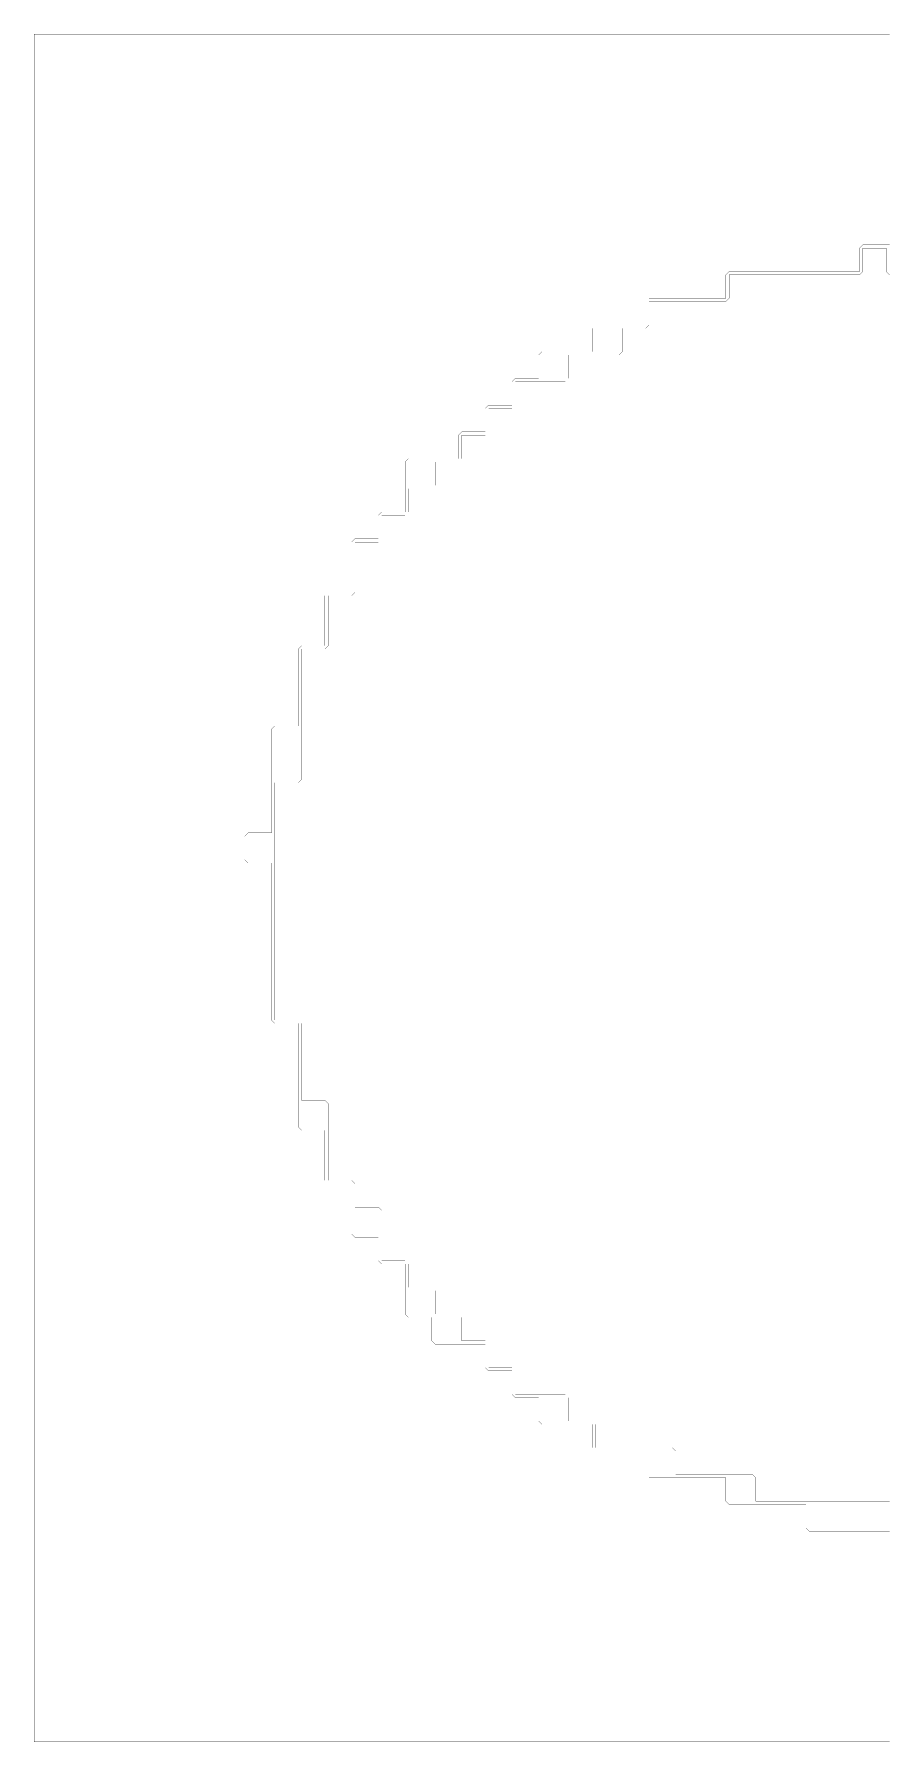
# Model space of a CAD drawing. Header units: metres. Extents: x 0 to 4990, y -4990 to 0.
# Drawn here: x 0 to 2495, y -4990 to 0 of the extents above; entities that cross this region are included whole.
import ezdxf

# ---------------------------------------------------------------- set-up
doc = ezdxf.new("R2010")
doc.units = ezdxf.units.M
doc.layers.add('conductor', color=1, linetype='Continuous')
doc.layers.add('substrate', color=5, linetype='Continuous')

msp = doc.modelspace()

# ---------------------------------------------------------------- linework, layer by layer
at = {"layer": 'conductor', "const_width": 0.5}
msp.add_lwpolyline([(2500, -703.125), (2490.234375, -693.359375), (2490.234375, -683.59375), (2490.234375, -673.828125), (2490.234375, -664.0625), (2490.234375, -654.296875), (2490.234375, -644.53125), (2490.234375, -634.765625), (2490.234375, -625), (2480.46875, -625), (2470.703125, -625), (2460.9375, -625), (2451.171875, -625), (2441.40625, -625), (2431.640625, -625), (2421.875, -625), (2421.875, -634.765625), (2421.875, -644.53125), (2421.875, -654.296875), (2421.875, -664.0625), (2421.875, -673.828125), (2421.875, -683.59375), (2421.875, -693.359375), (2412.109375, -703.125), (2402.34375, -703.125), (2392.578125, -703.125), (2382.8125, -703.125), (2373.046875, -703.125), (2363.28125, -703.125), (2353.515625, -703.125), (2343.75, -703.125), (2333.984375, -703.125), (2324.21875, -703.125), (2314.453125, -703.125), (2304.6875, -703.125), (2294.921875, -703.125), (2285.15625, -703.125), (2275.390625, -703.125), (2265.625, -703.125), (2255.859375, -703.125), (2246.09375, -703.125), (2236.328125, -703.125), (2226.5625, -703.125), (2216.796875, -703.125), (2207.03125, -703.125), (2197.265625, -703.125), (2187.5, -703.125), (2177.734375, -703.125), (2167.96875, -703.125), (2158.203125, -703.125), (2148.4375, -703.125), (2138.671875, -703.125), (2128.90625, -703.125), (2119.140625, -703.125), (2109.375, -703.125), (2099.609375, -703.125), (2089.84375, -703.125), (2080.078125, -703.125), (2070.3125, -703.125), (2060.546875, -703.125), (2050.78125, -703.125), (2041.015625, -703.125), (2031.25, -703.125), (2031.25, -712.890625), (2031.25, -722.65625), (2031.25, -732.421875), (2031.25, -742.1875), (2031.25, -751.953125), (2031.25, -761.71875), (2031.25, -771.484375), (2021.484375, -781.25), (2011.71875, -781.25), (2001.953125, -781.25), (1992.1875, -781.25), (1982.421875, -781.25), (1972.65625, -781.25), (1962.890625, -781.25), (1953.125, -781.25), (1943.359375, -781.25), (1933.59375, -781.25), (1923.828125, -781.25), (1914.0625, -781.25), (1904.296875, -781.25), (1894.53125, -781.25), (1884.765625, -781.25), (1875, -781.25), (1865.234375, -781.25), (1855.46875, -781.25), (1845.703125, -781.25), (1835.9375, -781.25), (1826.171875, -781.25), (1816.40625, -781.25), (1806.640625, -781.25), (1796.875, -781.25), (1796.875, -791.015625), (1796.875, -800.78125), (1796.875, -810.546875), (1796.875, -820.3125), (1796.875, -830.078125), (1796.875, -839.84375), (1796.875, -849.609375), (1787.109375, -859.375), (1777.34375, -859.375), (1767.578125, -859.375), (1757.8125, -859.375), (1748.046875, -859.375), (1738.28125, -859.375), (1728.515625, -859.375), (1718.75, -859.375), (1718.75, -869.140625), (1718.75, -878.90625), (1718.75, -888.671875), (1718.75, -898.4375), (1718.75, -908.203125), (1718.75, -917.96875), (1718.75, -927.734375), (1708.984375, -937.5), (1699.21875, -937.5), (1689.453125, -937.5), (1679.6875, -937.5), (1669.921875, -937.5), (1660.15625, -937.5), (1650.390625, -937.5), (1640.625, -937.5), (1630.859375, -937.5), (1621.09375, -937.5), (1611.328125, -937.5), (1601.5625, -937.5), (1591.796875, -937.5), (1582.03125, -937.5), (1572.265625, -937.5), (1562.5, -937.5), (1562.5, -947.265625), (1562.5, -957.03125), (1562.5, -966.796875), (1562.5, -976.5625), (1562.5, -986.328125), (1562.5, -996.09375), (1562.5, -1005.859375), (1552.734375, -1015.625), (1542.96875, -1015.625), (1533.203125, -1015.625), (1523.4375, -1015.625), (1513.671875, -1015.625), (1503.90625, -1015.625), (1494.140625, -1015.625), (1484.375, -1015.625), (1474.609375, -1015.625), (1464.84375, -1015.625), (1455.078125, -1015.625), (1445.3125, -1015.625), (1435.546875, -1015.625), (1425.78125, -1015.625), (1416.015625, -1015.625), (1406.25, -1015.625), (1406.25, -1025.390625), (1406.25, -1035.15625), (1406.25, -1044.921875), (1406.25, -1054.6875), (1406.25, -1064.453125), (1406.25, -1074.21875), (1406.25, -1083.984375), (1396.484375, -1093.75), (1386.71875, -1093.75), (1376.953125, -1093.75), (1367.1875, -1093.75), (1357.421875, -1093.75), (1347.65625, -1093.75), (1337.890625, -1093.75), (1328.125, -1093.75), (1328.125, -1103.515625), (1328.125, -1113.28125), (1328.125, -1123.046875), (1328.125, -1132.8125), (1328.125, -1142.578125), (1328.125, -1152.34375), (1328.125, -1162.109375), (1318.359375, -1171.875), (1308.59375, -1171.875), (1298.828125, -1171.875), (1289.0625, -1171.875), (1279.296875, -1171.875), (1269.53125, -1171.875), (1259.765625, -1171.875), (1250, -1171.875), (1250, -1181.640625), (1250, -1191.40625), (1250, -1201.171875), (1250, -1210.9375), (1250, -1220.703125), (1250, -1230.46875), (1250, -1240.234375), (1240.234375, -1250), (1230.46875, -1250), (1220.703125, -1250), (1210.9375, -1250), (1201.171875, -1250), (1191.40625, -1250), (1181.640625, -1250), (1171.875, -1250), (1171.875, -1259.765625), (1171.875, -1269.53125), (1171.875, -1279.296875), (1171.875, -1289.0625), (1171.875, -1298.828125), (1171.875, -1308.59375), (1171.875, -1318.359375), (1162.109375, -1328.125), (1152.34375, -1328.125), (1142.578125, -1328.125), (1132.8125, -1328.125), (1123.046875, -1328.125), (1113.28125, -1328.125), (1103.515625, -1328.125), (1093.75, -1328.125), (1093.75, -1337.890625), (1093.75, -1347.65625), (1093.75, -1357.421875), (1093.75, -1367.1875), (1093.75, -1376.953125), (1093.75, -1386.71875), (1093.75, -1396.484375), (1083.984375, -1406.25), (1074.21875, -1406.25), (1064.453125, -1406.25), (1054.6875, -1406.25), (1044.921875, -1406.25), (1035.15625, -1406.25), (1025.390625, -1406.25), (1015.625, -1406.25), (1015.625, -1416.015625), (1015.625, -1425.78125), (1015.625, -1435.546875), (1015.625, -1445.3125), (1015.625, -1455.078125), (1015.625, -1464.84375), (1015.625, -1474.609375), (1005.859375, -1484.375), (996.09375, -1484.375), (986.328125, -1484.375), (976.5625, -1484.375), (966.796875, -1484.375), (957.03125, -1484.375), (947.265625, -1484.375), (937.5, -1484.375), (937.5, -1494.140625), (937.5, -1503.90625), (937.5, -1513.671875), (937.5, -1523.4375), (937.5, -1533.203125), (937.5, -1542.96875), (937.5, -1552.734375), (937.5, -1562.5), (937.5, -1572.265625), (937.5, -1582.03125), (937.5, -1591.796875), (937.5, -1601.5625), (937.5, -1611.328125), (937.5, -1621.09375), (937.5, -1630.859375), (927.734375, -1640.625), (917.96875, -1640.625), (908.203125, -1640.625), (898.4375, -1640.625), (888.671875, -1640.625), (878.90625, -1640.625), (869.140625, -1640.625), (859.375, -1640.625), (859.375, -1650.390625), (859.375, -1660.15625), (859.375, -1669.921875), (859.375, -1679.6875), (859.375, -1689.453125), (859.375, -1699.21875), (859.375, -1708.984375), (859.375, -1718.75), (859.375, -1728.515625), (859.375, -1738.28125), (859.375, -1748.046875), (859.375, -1757.8125), (859.375, -1767.578125), (859.375, -1777.34375), (859.375, -1787.109375), (849.609375, -1796.875), (839.84375, -1796.875), (830.078125, -1796.875), (820.3125, -1796.875), (810.546875, -1796.875), (800.78125, -1796.875), (791.015625, -1796.875), (781.25, -1796.875), (781.25, -1806.640625), (781.25, -1816.40625), (781.25, -1826.171875), (781.25, -1835.9375), (781.25, -1845.703125), (781.25, -1855.46875), (781.25, -1865.234375), (781.25, -1875), (781.25, -1884.765625), (781.25, -1894.53125), (781.25, -1904.296875), (781.25, -1914.0625), (781.25, -1923.828125), (781.25, -1933.59375), (781.25, -1943.359375), (781.25, -1953.125), (781.25, -1962.890625), (781.25, -1972.65625), (781.25, -1982.421875), (781.25, -1992.1875), (781.25, -2001.953125), (781.25, -2011.71875), (781.25, -2021.484375), (781.25, -2031.25), (781.25, -2041.015625), (781.25, -2050.78125), (781.25, -2060.546875), (781.25, -2070.3125), (781.25, -2080.078125), (781.25, -2089.84375), (781.25, -2099.609375), (781.25, -2109.375), (781.25, -2119.140625), (781.25, -2128.90625), (781.25, -2138.671875), (781.25, -2148.4375), (781.25, -2158.203125), (781.25, -2167.96875), (781.25, -2177.734375), (771.484375, -2187.5), (761.71875, -2187.5), (751.953125, -2187.5), (742.1875, -2187.5), (732.421875, -2187.5), (722.65625, -2187.5), (712.890625, -2187.5), (703.125, -2187.5), (703.125, -2197.265625), (703.125, -2207.03125), (703.125, -2216.796875), (703.125, -2226.5625), (703.125, -2236.328125), (703.125, -2246.09375), (703.125, -2255.859375), (703.125, -2265.625), (703.125, -2275.390625), (703.125, -2285.15625), (703.125, -2294.921875), (703.125, -2304.6875), (703.125, -2314.453125), (703.125, -2324.21875), (703.125, -2333.984375), (703.125, -2343.75), (703.125, -2353.515625), (703.125, -2363.28125), (703.125, -2373.046875), (703.125, -2382.8125), (703.125, -2392.578125), (703.125, -2402.34375), (703.125, -2412.109375), (703.125, -2421.875), (703.125, -2431.640625), (703.125, -2441.40625), (703.125, -2451.171875), (703.125, -2460.9375), (703.125, -2470.703125), (703.125, -2480.46875), (703.125, -2490.234375), (703.125, -2500), (703.125, -2509.765625), (703.125, -2519.53125), (703.125, -2529.296875), (703.125, -2539.0625), (703.125, -2548.828125), (703.125, -2558.59375), (703.125, -2568.359375), (703.125, -2578.125), (703.125, -2587.890625), (703.125, -2597.65625), (703.125, -2607.421875), (703.125, -2617.1875), (703.125, -2626.953125), (703.125, -2636.71875), (703.125, -2646.484375), (703.125, -2656.25), (703.125, -2666.015625), (703.125, -2675.78125), (703.125, -2685.546875), (703.125, -2695.3125), (703.125, -2705.078125), (703.125, -2714.84375), (703.125, -2724.609375), (703.125, -2734.375), (703.125, -2744.140625), (703.125, -2753.90625), (703.125, -2763.671875), (703.125, -2773.4375), (703.125, -2783.203125), (703.125, -2792.96875), (703.125, -2802.734375), (703.125, -2812.5), (703.125, -2822.265625), (703.125, -2832.03125), (703.125, -2841.796875), (703.125, -2851.5625), (703.125, -2861.328125), (703.125, -2871.09375), (703.125, -2880.859375), (712.890625, -2880.859375), (722.65625, -2880.859375), (732.421875, -2880.859375), (742.1875, -2880.859375), (751.953125, -2880.859375), (761.71875, -2880.859375), (771.484375, -2880.859375), (781.25, -2890.625), (781.25, -2900.390625), (781.25, -2910.15625), (781.25, -2919.921875), (781.25, -2929.6875), (781.25, -2939.453125), (781.25, -2949.21875), (781.25, -2958.984375), (781.25, -2968.75), (781.25, -2978.515625), (781.25, -2988.28125), (781.25, -2998.046875), (781.25, -3007.8125), (781.25, -3017.578125), (781.25, -3027.34375), (781.25, -3037.109375), (781.25, -3046.875), (781.25, -3056.640625), (781.25, -3066.40625), (781.25, -3076.171875), (781.25, -3085.9375), (781.25, -3095.703125), (781.25, -3105.46875), (781.25, -3115.234375), (791.015625, -3115.234375), (800.78125, -3115.234375), (810.546875, -3115.234375), (820.3125, -3115.234375), (830.078125, -3115.234375), (839.84375, -3115.234375), (849.609375, -3115.234375), (859.375, -3125), (859.375, -3134.765625), (859.375, -3144.53125), (859.375, -3154.296875), (859.375, -3164.0625), (859.375, -3173.828125), (859.375, -3183.59375), (859.375, -3193.359375), (859.375, -3203.125), (859.375, -3212.890625), (859.375, -3222.65625), (859.375, -3232.421875), (859.375, -3242.1875), (859.375, -3251.953125), (859.375, -3261.71875), (859.375, -3271.484375), (859.375, -3281.25), (859.375, -3291.015625), (859.375, -3300.78125), (859.375, -3310.546875), (859.375, -3320.3125), (859.375, -3330.078125), (859.375, -3339.84375), (859.375, -3349.609375), (869.140625, -3349.609375), (878.90625, -3349.609375), (888.671875, -3349.609375), (898.4375, -3349.609375), (908.203125, -3349.609375), (917.96875, -3349.609375), (927.734375, -3349.609375), (937.5, -3359.375), (937.5, -3369.140625), (937.5, -3378.90625), (937.5, -3388.671875), (937.5, -3398.4375), (937.5, -3408.203125), (937.5, -3417.96875), (937.5, -3427.734375), (947.265625, -3427.734375), (957.03125, -3427.734375), (966.796875, -3427.734375), (976.5625, -3427.734375), (986.328125, -3427.734375), (996.09375, -3427.734375), (1005.859375, -3427.734375), (1015.625, -3437.5), (1015.625, -3447.265625), (1015.625, -3457.03125), (1015.625, -3466.796875), (1015.625, -3476.5625), (1015.625, -3486.328125), (1015.625, -3496.09375), (1015.625, -3505.859375), (1015.625, -3515.625), (1015.625, -3525.390625), (1015.625, -3535.15625), (1015.625, -3544.921875), (1015.625, -3554.6875), (1015.625, -3564.453125), (1015.625, -3574.21875), (1015.625, -3583.984375), (1025.390625, -3583.984375), (1035.15625, -3583.984375), (1044.921875, -3583.984375), (1054.6875, -3583.984375), (1064.453125, -3583.984375), (1074.21875, -3583.984375), (1083.984375, -3583.984375), (1093.75, -3593.75), (1093.75, -3603.515625), (1093.75, -3613.28125), (1093.75, -3623.046875), (1093.75, -3632.8125), (1093.75, -3642.578125), (1093.75, -3652.34375), (1093.75, -3662.109375), (1103.515625, -3662.109375), (1113.28125, -3662.109375), (1123.046875, -3662.109375), (1132.8125, -3662.109375), (1142.578125, -3662.109375), (1152.34375, -3662.109375), (1162.109375, -3662.109375), (1171.875, -3671.875), (1171.875, -3681.640625), (1171.875, -3691.40625), (1171.875, -3701.171875), (1171.875, -3710.9375), (1171.875, -3720.703125), (1171.875, -3730.46875), (1171.875, -3740.234375), (1181.640625, -3740.234375), (1191.40625, -3740.234375), (1201.171875, -3740.234375), (1210.9375, -3740.234375), (1220.703125, -3740.234375), (1230.46875, -3740.234375), (1240.234375, -3740.234375), (1250, -3750), (1250, -3759.765625), (1250, -3769.53125), (1250, -3779.296875), (1250, -3789.0625), (1250, -3798.828125), (1250, -3808.59375), (1250, -3818.359375), (1259.765625, -3818.359375), (1269.53125, -3818.359375), (1279.296875, -3818.359375), (1289.0625, -3818.359375), (1298.828125, -3818.359375), (1308.59375, -3818.359375), (1318.359375, -3818.359375), (1328.125, -3828.125), (1328.125, -3837.890625), (1328.125, -3847.65625), (1328.125, -3857.421875), (1328.125, -3867.1875), (1328.125, -3876.953125), (1328.125, -3886.71875), (1328.125, -3896.484375), (1337.890625, -3896.484375), (1347.65625, -3896.484375), (1357.421875, -3896.484375), (1367.1875, -3896.484375), (1376.953125, -3896.484375), (1386.71875, -3896.484375), (1396.484375, -3896.484375), (1406.25, -3906.25), (1406.25, -3916.015625), (1406.25, -3925.78125), (1406.25, -3935.546875), (1406.25, -3945.3125), (1406.25, -3955.078125), (1406.25, -3964.84375), (1406.25, -3974.609375), (1416.015625, -3974.609375), (1425.78125, -3974.609375), (1435.546875, -3974.609375), (1445.3125, -3974.609375), (1455.078125, -3974.609375), (1464.84375, -3974.609375), (1474.609375, -3974.609375), (1484.375, -3974.609375), (1494.140625, -3974.609375), (1503.90625, -3974.609375), (1513.671875, -3974.609375), (1523.4375, -3974.609375), (1533.203125, -3974.609375), (1542.96875, -3974.609375), (1552.734375, -3974.609375), (1562.5, -3984.375), (1562.5, -3994.140625), (1562.5, -4003.90625), (1562.5, -4013.671875), (1562.5, -4023.4375), (1562.5, -4033.203125), (1562.5, -4042.96875), (1562.5, -4052.734375), (1572.265625, -4052.734375), (1582.03125, -4052.734375), (1591.796875, -4052.734375), (1601.5625, -4052.734375), (1611.328125, -4052.734375), (1621.09375, -4052.734375), (1630.859375, -4052.734375), (1640.625, -4062.5), (1640.625, -4072.265625), (1640.625, -4082.03125), (1640.625, -4091.796875), (1640.625, -4101.5625), (1640.625, -4111.328125), (1640.625, -4121.09375), (1640.625, -4130.859375), (1650.390625, -4130.859375), (1660.15625, -4130.859375), (1669.921875, -4130.859375), (1679.6875, -4130.859375), (1689.453125, -4130.859375), (1699.21875, -4130.859375), (1708.984375, -4130.859375), (1718.75, -4130.859375), (1728.515625, -4130.859375), (1738.28125, -4130.859375), (1748.046875, -4130.859375), (1757.8125, -4130.859375), (1767.578125, -4130.859375), (1777.34375, -4130.859375), (1787.109375, -4130.859375), (1796.875, -4130.859375), (1806.640625, -4130.859375), (1816.40625, -4130.859375), (1826.171875, -4130.859375), (1835.9375, -4130.859375), (1845.703125, -4130.859375), (1855.46875, -4130.859375), (1865.234375, -4130.859375), (1875, -4140.625), (1875, -4150.390625), (1875, -4160.15625), (1875, -4169.921875), (1875, -4179.6875), (1875, -4189.453125), (1875, -4199.21875), (1875, -4208.984375), (1884.765625, -4208.984375), (1894.53125, -4208.984375), (1904.296875, -4208.984375), (1914.0625, -4208.984375), (1923.828125, -4208.984375), (1933.59375, -4208.984375), (1943.359375, -4208.984375), (1953.125, -4208.984375), (1962.890625, -4208.984375), (1972.65625, -4208.984375), (1982.421875, -4208.984375), (1992.1875, -4208.984375), (2001.953125, -4208.984375), (2011.71875, -4208.984375), (2021.484375, -4208.984375), (2031.25, -4208.984375), (2041.015625, -4208.984375), (2050.78125, -4208.984375), (2060.546875, -4208.984375), (2070.3125, -4208.984375), (2080.078125, -4208.984375), (2089.84375, -4208.984375), (2099.609375, -4208.984375), (2109.375, -4218.75), (2109.375, -4228.515625), (2109.375, -4238.28125), (2109.375, -4248.046875), (2109.375, -4257.8125), (2109.375, -4267.578125), (2109.375, -4277.34375), (2109.375, -4287.109375), (2119.140625, -4287.109375), (2128.90625, -4287.109375), (2138.671875, -4287.109375), (2148.4375, -4287.109375), (2158.203125, -4287.109375), (2167.96875, -4287.109375), (2177.734375, -4287.109375), (2187.5, -4287.109375), (2197.265625, -4287.109375), (2207.03125, -4287.109375), (2216.796875, -4287.109375), (2226.5625, -4287.109375), (2236.328125, -4287.109375), (2246.09375, -4287.109375), (2255.859375, -4287.109375), (2265.625, -4287.109375), (2275.390625, -4287.109375), (2285.15625, -4287.109375), (2294.921875, -4287.109375), (2304.6875, -4287.109375), (2314.453125, -4287.109375), (2324.21875, -4287.109375), (2333.984375, -4287.109375), (2343.75, -4287.109375), (2353.515625, -4287.109375), (2363.28125, -4287.109375), (2373.046875, -4287.109375), (2382.8125, -4287.109375), (2392.578125, -4287.109375), (2402.34375, -4287.109375), (2412.109375, -4287.109375), (2421.875, -4287.109375), (2431.640625, -4287.109375), (2441.40625, -4287.109375), (2451.171875, -4287.109375), (2460.9375, -4287.109375), (2470.703125, -4287.109375), (2480.46875, -4287.109375), (2490.234375, -4287.109375), (2500, -4287.109375)], dxfattribs=at)
at = {"layer": 'substrate', "const_width": 0.5}
for points in [[(2500, 0), (2490.234375, 0), (2480.46875, 0), (2470.703125, 0), (2460.9375, 0), (2451.171875, 0), (2441.40625, 0), (2431.640625, 0), (2421.875, 0), (2412.109375, 0), (2402.34375, 0), (2392.578125, 0), (2382.8125, 0), (2373.046875, 0), (2363.28125, 0), (2353.515625, 0), (2343.75, 0), (2333.984375, 0), (2324.21875, 0), (2314.453125, 0), (2304.6875, 0), (2294.921875, 0), (2285.15625, 0), (2275.390625, 0), (2265.625, 0), (2255.859375, 0), (2246.09375, 0), (2236.328125, 0), (2226.5625, 0), (2216.796875, 0), (2207.03125, 0), (2197.265625, 0), (2187.5, 0), (2177.734375, 0), (2167.96875, 0), (2158.203125, 0), (2148.4375, 0), (2138.671875, 0), (2128.90625, 0), (2119.140625, 0), (2109.375, 0), (2099.609375, 0), (2089.84375, 0), (2080.078125, 0), (2070.3125, 0), (2060.546875, 0), (2050.78125, 0), (2041.015625, 0), (2031.25, 0), (2021.484375, 0), (2011.71875, 0), (2001.953125, 0), (1992.1875, 0), (1982.421875, 0), (1972.65625, 0), (1962.890625, 0), (1953.125, 0), (1943.359375, 0), (1933.59375, 0), (1923.828125, 0), (1914.0625, 0), (1904.296875, 0), (1894.53125, 0), (1884.765625, 0), (1875, 0), (1865.234375, 0), (1855.46875, 0), (1845.703125, 0), (1835.9375, 0), (1826.171875, 0), (1816.40625, 0), (1806.640625, 0), (1796.875, 0), (1787.109375, 0), (1777.34375, 0), (1767.578125, 0), (1757.8125, 0), (1748.046875, 0), (1738.28125, 0), (1728.515625, 0), (1718.75, 0), (1708.984375, 0), (1699.21875, 0), (1689.453125, 0), (1679.6875, 0), (1669.921875, 0), (1660.15625, 0), (1650.390625, 0), (1640.625, 0), (1630.859375, 0), (1621.09375, 0), (1611.328125, 0), (1601.5625, 0), (1591.796875, 0), (1582.03125, 0), (1572.265625, 0), (1562.5, 0), (1552.734375, 0), (1542.96875, 0), (1533.203125, 0), (1523.4375, 0), (1513.671875, 0), (1503.90625, 0), (1494.140625, 0), (1484.375, 0), (1474.609375, 0), (1464.84375, 0), (1455.078125, 0), (1445.3125, 0), (1435.546875, 0), (1425.78125, 0), (1416.015625, 0), (1406.25, 0), (1396.484375, 0), (1386.71875, 0), (1376.953125, 0), (1367.1875, 0), (1357.421875, 0), (1347.65625, 0), (1337.890625, 0), (1328.125, 0), (1318.359375, 0), (1308.59375, 0), (1298.828125, 0), (1289.0625, 0), (1279.296875, 0), (1269.53125, 0), (1259.765625, 0), (1250, 0), (1240.234375, 0), (1230.46875, 0), (1220.703125, 0), (1210.9375, 0), (1201.171875, 0), (1191.40625, 0), (1181.640625, 0), (1171.875, 0), (1162.109375, 0), (1152.34375, 0), (1142.578125, 0), (1132.8125, 0), (1123.046875, 0), (1113.28125, 0), (1103.515625, 0), (1093.75, 0), (1083.984375, 0), (1074.21875, 0), (1064.453125, 0), (1054.6875, 0), (1044.921875, 0), (1035.15625, 0), (1025.390625, 0), (1015.625, 0), (1005.859375, 0), (996.09375, 0), (986.328125, 0), (976.5625, 0), (966.796875, 0), (957.03125, 0), (947.265625, 0), (937.5, 0), (927.734375, 0), (917.96875, 0), (908.203125, 0), (898.4375, 0), (888.671875, 0), (878.90625, 0), (869.140625, 0), (859.375, 0), (849.609375, 0), (839.84375, 0), (830.078125, 0), (820.3125, 0), (810.546875, 0), (800.78125, 0), (791.015625, 0), (781.25, 0), (771.484375, 0), (761.71875, 0), (751.953125, 0), (742.1875, 0), (732.421875, 0), (722.65625, 0), (712.890625, 0), (703.125, 0), (693.359375, 0), (683.59375, 0), (673.828125, 0), (664.0625, 0), (654.296875, 0), (644.53125, 0), (634.765625, 0), (625, 0), (615.234375, 0), (605.46875, 0), (595.703125, 0), (585.9375, 0), (576.171875, 0), (566.40625, 0), (556.640625, 0), (546.875, 0), (537.109375, 0), (527.34375, 0), (517.578125, 0), (507.8125, 0), (498.046875, 0), (488.28125, 0), (478.515625, 0), (468.75, 0), (458.984375, 0), (449.21875, 0), (439.453125, 0), (429.6875, 0), (419.921875, 0), (410.15625, 0), (400.390625, 0), (390.625, 0), (380.859375, 0), (371.09375, 0), (361.328125, 0), (351.5625, 0), (341.796875, 0), (332.03125, 0), (322.265625, 0), (312.5, 0), (302.734375, 0), (292.96875, 0), (283.203125, 0), (273.4375, 0), (263.671875, 0), (253.90625, 0), (244.140625, 0), (234.375, 0), (224.609375, 0), (214.84375, 0), (205.078125, 0), (195.3125, 0), (185.546875, 0), (175.78125, 0), (166.015625, 0), (156.25, 0), (146.484375, 0), (136.71875, 0), (126.953125, 0), (117.1875, 0), (107.421875, 0), (97.65625, 0), (87.890625, 0), (78.125, 0), (68.359375, 0), (58.59375, 0), (48.828125, 0), (39.0625, 0), (29.296875, 0), (19.53125, 0), (9.765625, 0), (0, 0), (0, -9.765625), (0, -19.53125), (0, -29.296875), (0, -39.0625), (0, -48.828125), (0, -58.59375), (0, -68.359375), (0, -78.125), (0, -87.890625), (0, -97.65625), (0, -107.421875), (0, -117.1875), (0, -126.953125), (0, -136.71875), (0, -146.484375), (0, -156.25), (0, -166.015625), (0, -175.78125), (0, -185.546875), (0, -195.3125), (0, -205.078125), (0, -214.84375), (0, -224.609375), (0, -234.375), (0, -244.140625), (0, -253.90625), (0, -263.671875), (0, -273.4375), (0, -283.203125), (0, -292.96875), (0, -302.734375), (0, -312.5), (0, -322.265625), (0, -332.03125), (0, -341.796875), (0, -351.5625), (0, -361.328125), (0, -371.09375), (0, -380.859375), (0, -390.625), (0, -400.390625), (0, -410.15625), (0, -419.921875), (0, -429.6875), (0, -439.453125), (0, -449.21875), (0, -458.984375), (0, -468.75), (0, -478.515625), (0, -488.28125), (0, -498.046875), (0, -507.8125), (0, -517.578125), (0, -527.34375), (0, -537.109375), (0, -546.875), (0, -556.640625), (0, -566.40625), (0, -576.171875), (0, -585.9375), (0, -595.703125), (0, -605.46875), (0, -615.234375), (0, -625), (0, -634.765625), (0, -644.53125), (0, -654.296875), (0, -664.0625), (0, -673.828125), (0, -683.59375), (0, -693.359375), (0, -703.125), (0, -712.890625), (0, -722.65625), (0, -732.421875), (0, -742.1875), (0, -751.953125), (0, -761.71875), (0, -771.484375), (0, -781.25), (0, -791.015625), (0, -800.78125), (0, -810.546875), (0, -820.3125), (0, -830.078125), (0, -839.84375), (0, -849.609375), (0, -859.375), (0, -869.140625), (0, -878.90625), (0, -888.671875), (0, -898.4375), (0, -908.203125), (0, -917.96875), (0, -927.734375), (0, -937.5), (0, -947.265625), (0, -957.03125), (0, -966.796875), (0, -976.5625), (0, -986.328125), (0, -996.09375), (0, -1005.859375), (0, -1015.625), (0, -1025.390625), (0, -1035.15625), (0, -1044.921875), (0, -1054.6875), (0, -1064.453125), (0, -1074.21875), (0, -1083.984375), (0, -1093.75), (0, -1103.515625), (0, -1113.28125), (0, -1123.046875), (0, -1132.8125), (0, -1142.578125), (0, -1152.34375), (0, -1162.109375), (0, -1171.875), (0, -1181.640625), (0, -1191.40625), (0, -1201.171875), (0, -1210.9375), (0, -1220.703125), (0, -1230.46875), (0, -1240.234375), (0, -1250), (0, -1259.765625), (0, -1269.53125), (0, -1279.296875), (0, -1289.0625), (0, -1298.828125), (0, -1308.59375), (0, -1318.359375), (0, -1328.125), (0, -1337.890625), (0, -1347.65625), (0, -1357.421875), (0, -1367.1875), (0, -1376.953125), (0, -1386.71875), (0, -1396.484375), (0, -1406.25), (0, -1416.015625), (0, -1425.78125), (0, -1435.546875), (0, -1445.3125), (0, -1455.078125), (0, -1464.84375), (0, -1474.609375), (0, -1484.375), (0, -1494.140625), (0, -1503.90625), (0, -1513.671875), (0, -1523.4375), (0, -1533.203125), (0, -1542.96875), (0, -1552.734375), (0, -1562.5), (0, -1572.265625), (0, -1582.03125), (0, -1591.796875), (0, -1601.5625), (0, -1611.328125), (0, -1621.09375), (0, -1630.859375), (0, -1640.625), (0, -1650.390625), (0, -1660.15625), (0, -1669.921875), (0, -1679.6875), (0, -1689.453125), (0, -1699.21875), (0, -1708.984375), (0, -1718.75), (0, -1728.515625), (0, -1738.28125), (0, -1748.046875), (0, -1757.8125), (0, -1767.578125), (0, -1777.34375), (0, -1787.109375), (0, -1796.875), (0, -1806.640625), (0, -1816.40625), (0, -1826.171875), (0, -1835.9375), (0, -1845.703125), (0, -1855.46875), (0, -1865.234375), (0, -1875), (0, -1884.765625), (0, -1894.53125), (0, -1904.296875), (0, -1914.0625), (0, -1923.828125), (0, -1933.59375), (0, -1943.359375), (0, -1953.125), (0, -1962.890625), (0, -1972.65625), (0, -1982.421875), (0, -1992.1875), (0, -2001.953125), (0, -2011.71875), (0, -2021.484375), (0, -2031.25), (0, -2041.015625), (0, -2050.78125), (0, -2060.546875), (0, -2070.3125), (0, -2080.078125), (0, -2089.84375), (0, -2099.609375), (0, -2109.375), (0, -2119.140625), (0, -2128.90625), (0, -2138.671875), (0, -2148.4375), (0, -2158.203125), (0, -2167.96875), (0, -2177.734375), (0, -2187.5), (0, -2197.265625), (0, -2207.03125), (0, -2216.796875), (0, -2226.5625), (0, -2236.328125), (0, -2246.09375), (0, -2255.859375), (0, -2265.625), (0, -2275.390625), (0, -2285.15625), (0, -2294.921875), (0, -2304.6875), (0, -2314.453125), (0, -2324.21875), (0, -2333.984375), (0, -2343.75), (0, -2353.515625), (0, -2363.28125), (0, -2373.046875), (0, -2382.8125), (0, -2392.578125), (0, -2402.34375), (0, -2412.109375), (0, -2421.875), (0, -2431.640625), (0, -2441.40625), (0, -2451.171875), (0, -2460.9375), (0, -2470.703125), (0, -2480.46875), (0, -2490.234375), (0, -2500), (0, -2509.765625), (0, -2519.53125), (0, -2529.296875), (0, -2539.0625), (0, -2548.828125), (0, -2558.59375), (0, -2568.359375), (0, -2578.125), (0, -2587.890625), (0, -2597.65625), (0, -2607.421875), (0, -2617.1875), (0, -2626.953125), (0, -2636.71875), (0, -2646.484375), (0, -2656.25), (0, -2666.015625), (0, -2675.78125), (0, -2685.546875), (0, -2695.3125), (0, -2705.078125), (0, -2714.84375), (0, -2724.609375), (0, -2734.375), (0, -2744.140625), (0, -2753.90625), (0, -2763.671875), (0, -2773.4375), (0, -2783.203125), (0, -2792.96875), (0, -2802.734375), (0, -2812.5), (0, -2822.265625), (0, -2832.03125), (0, -2841.796875), (0, -2851.5625), (0, -2861.328125), (0, -2871.09375), (0, -2880.859375), (0, -2890.625), (0, -2900.390625), (0, -2910.15625), (0, -2919.921875), (0, -2929.6875), (0, -2939.453125), (0, -2949.21875), (0, -2958.984375), (0, -2968.75), (0, -2978.515625), (0, -2988.28125), (0, -2998.046875), (0, -3007.8125), (0, -3017.578125), (0, -3027.34375), (0, -3037.109375), (0, -3046.875), (0, -3056.640625), (0, -3066.40625), (0, -3076.171875), (0, -3085.9375), (0, -3095.703125), (0, -3105.46875), (0, -3115.234375), (0, -3125), (0, -3134.765625), (0, -3144.53125), (0, -3154.296875), (0, -3164.0625), (0, -3173.828125), (0, -3183.59375), (0, -3193.359375), (0, -3203.125), (0, -3212.890625), (0, -3222.65625), (0, -3232.421875), (0, -3242.1875), (0, -3251.953125), (0, -3261.71875), (0, -3271.484375), (0, -3281.25), (0, -3291.015625), (0, -3300.78125), (0, -3310.546875), (0, -3320.3125), (0, -3330.078125), (0, -3339.84375), (0, -3349.609375), (0, -3359.375), (0, -3369.140625), (0, -3378.90625), (0, -3388.671875), (0, -3398.4375), (0, -3408.203125), (0, -3417.96875), (0, -3427.734375), (0, -3437.5), (0, -3447.265625), (0, -3457.03125), (0, -3466.796875), (0, -3476.5625), (0, -3486.328125), (0, -3496.09375), (0, -3505.859375), (0, -3515.625), (0, -3525.390625), (0, -3535.15625), (0, -3544.921875), (0, -3554.6875), (0, -3564.453125), (0, -3574.21875), (0, -3583.984375), (0, -3593.75), (0, -3603.515625), (0, -3613.28125), (0, -3623.046875), (0, -3632.8125), (0, -3642.578125), (0, -3652.34375), (0, -3662.109375), (0, -3671.875), (0, -3681.640625), (0, -3691.40625), (0, -3701.171875), (0, -3710.9375), (0, -3720.703125), (0, -3730.46875), (0, -3740.234375), (0, -3750), (0, -3759.765625), (0, -3769.53125), (0, -3779.296875), (0, -3789.0625), (0, -3798.828125), (0, -3808.59375), (0, -3818.359375), (0, -3828.125), (0, -3837.890625), (0, -3847.65625), (0, -3857.421875), (0, -3867.1875), (0, -3876.953125), (0, -3886.71875), (0, -3896.484375), (0, -3906.25), (0, -3916.015625), (0, -3925.78125), (0, -3935.546875), (0, -3945.3125), (0, -3955.078125), (0, -3964.84375), (0, -3974.609375), (0, -3984.375), (0, -3994.140625), (0, -4003.90625), (0, -4013.671875), (0, -4023.4375), (0, -4033.203125), (0, -4042.96875), (0, -4052.734375), (0, -4062.5), (0, -4072.265625), (0, -4082.03125), (0, -4091.796875), (0, -4101.5625), (0, -4111.328125), (0, -4121.09375), (0, -4130.859375), (0, -4140.625), (0, -4150.390625), (0, -4160.15625), (0, -4169.921875), (0, -4179.6875), (0, -4189.453125), (0, -4199.21875), (0, -4208.984375), (0, -4218.75), (0, -4228.515625), (0, -4238.28125), (0, -4248.046875), (0, -4257.8125), (0, -4267.578125), (0, -4277.34375), (0, -4287.109375), (0, -4296.875), (0, -4306.640625), (0, -4316.40625), (0, -4326.171875), (0, -4335.9375), (0, -4345.703125), (0, -4355.46875), (0, -4365.234375), (0, -4375), (0, -4384.765625), (0, -4394.53125), (0, -4404.296875), (0, -4414.0625), (0, -4423.828125), (0, -4433.59375), (0, -4443.359375), (0, -4453.125), (0, -4462.890625), (0, -4472.65625), (0, -4482.421875), (0, -4492.1875), (0, -4501.953125), (0, -4511.71875), (0, -4521.484375), (0, -4531.25), (0, -4541.015625), (0, -4550.78125), (0, -4560.546875), (0, -4570.3125), (0, -4580.078125), (0, -4589.84375), (0, -4599.609375), (0, -4609.375), (0, -4619.140625), (0, -4628.90625), (0, -4638.671875), (0, -4648.4375), (0, -4658.203125), (0, -4667.96875), (0, -4677.734375), (0, -4687.5), (0, -4697.265625), (0, -4707.03125), (0, -4716.796875), (0, -4726.5625), (0, -4736.328125), (0, -4746.09375), (0, -4755.859375), (0, -4765.625), (0, -4775.390625), (0, -4785.15625), (0, -4794.921875), (0, -4804.6875), (0, -4814.453125), (0, -4824.21875), (0, -4833.984375), (0, -4843.75), (0, -4853.515625), (0, -4863.28125), (0, -4873.046875), (0, -4882.8125), (0, -4892.578125), (0, -4902.34375), (0, -4912.109375), (0, -4921.875), (0, -4931.640625), (0, -4941.40625), (0, -4951.171875), (0, -4960.9375), (0, -4970.703125), (0, -4980.46875), (0, -4990.234375), (9.765625, -4990.234375), (19.53125, -4990.234375), (29.296875, -4990.234375), (39.0625, -4990.234375), (48.828125, -4990.234375), (58.59375, -4990.234375), (68.359375, -4990.234375), (78.125, -4990.234375), (87.890625, -4990.234375), (97.65625, -4990.234375), (107.421875, -4990.234375), (117.1875, -4990.234375), (126.953125, -4990.234375), (136.71875, -4990.234375), (146.484375, -4990.234375), (156.25, -4990.234375), (166.015625, -4990.234375), (175.78125, -4990.234375), (185.546875, -4990.234375), (195.3125, -4990.234375), (205.078125, -4990.234375), (214.84375, -4990.234375), (224.609375, -4990.234375), (234.375, -4990.234375), (244.140625, -4990.234375), (253.90625, -4990.234375), (263.671875, -4990.234375), (273.4375, -4990.234375), (283.203125, -4990.234375), (292.96875, -4990.234375), (302.734375, -4990.234375), (312.5, -4990.234375), (322.265625, -4990.234375), (332.03125, -4990.234375), (341.796875, -4990.234375), (351.5625, -4990.234375), (361.328125, -4990.234375), (371.09375, -4990.234375), (380.859375, -4990.234375), (390.625, -4990.234375), (400.390625, -4990.234375), (410.15625, -4990.234375), (419.921875, -4990.234375), (429.6875, -4990.234375), (439.453125, -4990.234375), (449.21875, -4990.234375), (458.984375, -4990.234375), (468.75, -4990.234375), (478.515625, -4990.234375), (488.28125, -4990.234375), (498.046875, -4990.234375), (507.8125, -4990.234375), (517.578125, -4990.234375), (527.34375, -4990.234375), (537.109375, -4990.234375), (546.875, -4990.234375), (556.640625, -4990.234375), (566.40625, -4990.234375), (576.171875, -4990.234375), (585.9375, -4990.234375), (595.703125, -4990.234375), (605.46875, -4990.234375), (615.234375, -4990.234375), (625, -4990.234375), (634.765625, -4990.234375), (644.53125, -4990.234375), (654.296875, -4990.234375), (664.0625, -4990.234375), (673.828125, -4990.234375), (683.59375, -4990.234375), (693.359375, -4990.234375), (703.125, -4990.234375), (712.890625, -4990.234375), (722.65625, -4990.234375), (732.421875, -4990.234375), (742.1875, -4990.234375), (751.953125, -4990.234375), (761.71875, -4990.234375), (771.484375, -4990.234375), (781.25, -4990.234375), (791.015625, -4990.234375), (800.78125, -4990.234375), (810.546875, -4990.234375), (820.3125, -4990.234375), (830.078125, -4990.234375), (839.84375, -4990.234375), (849.609375, -4990.234375), (859.375, -4990.234375), (869.140625, -4990.234375), (878.90625, -4990.234375), (888.671875, -4990.234375), (898.4375, -4990.234375), (908.203125, -4990.234375), (917.96875, -4990.234375), (927.734375, -4990.234375), (937.5, -4990.234375), (947.265625, -4990.234375), (957.03125, -4990.234375), (966.796875, -4990.234375), (976.5625, -4990.234375), (986.328125, -4990.234375), (996.09375, -4990.234375), (1005.859375, -4990.234375), (1015.625, -4990.234375), (1025.390625, -4990.234375), (1035.15625, -4990.234375), (1044.921875, -4990.234375), (1054.6875, -4990.234375), (1064.453125, -4990.234375), (1074.21875, -4990.234375), (1083.984375, -4990.234375), (1093.75, -4990.234375), (1103.515625, -4990.234375), (1113.28125, -4990.234375), (1123.046875, -4990.234375), (1132.8125, -4990.234375), (1142.578125, -4990.234375), (1152.34375, -4990.234375), (1162.109375, -4990.234375), (1171.875, -4990.234375), (1181.640625, -4990.234375), (1191.40625, -4990.234375), (1201.171875, -4990.234375), (1210.9375, -4990.234375), (1220.703125, -4990.234375), (1230.46875, -4990.234375), (1240.234375, -4990.234375), (1250, -4990.234375), (1259.765625, -4990.234375), (1269.53125, -4990.234375), (1279.296875, -4990.234375), (1289.0625, -4990.234375), (1298.828125, -4990.234375), (1308.59375, -4990.234375), (1318.359375, -4990.234375), (1328.125, -4990.234375), (1337.890625, -4990.234375), (1347.65625, -4990.234375), (1357.421875, -4990.234375), (1367.1875, -4990.234375), (1376.953125, -4990.234375), (1386.71875, -4990.234375), (1396.484375, -4990.234375), (1406.25, -4990.234375), (1416.015625, -4990.234375), (1425.78125, -4990.234375), (1435.546875, -4990.234375), (1445.3125, -4990.234375), (1455.078125, -4990.234375), (1464.84375, -4990.234375), (1474.609375, -4990.234375), (1484.375, -4990.234375), (1494.140625, -4990.234375), (1503.90625, -4990.234375), (1513.671875, -4990.234375), (1523.4375, -4990.234375), (1533.203125, -4990.234375), (1542.96875, -4990.234375), (1552.734375, -4990.234375), (1562.5, -4990.234375), (1572.265625, -4990.234375), (1582.03125, -4990.234375), (1591.796875, -4990.234375), (1601.5625, -4990.234375), (1611.328125, -4990.234375), (1621.09375, -4990.234375), (1630.859375, -4990.234375), (1640.625, -4990.234375), (1650.390625, -4990.234375), (1660.15625, -4990.234375), (1669.921875, -4990.234375), (1679.6875, -4990.234375), (1689.453125, -4990.234375), (1699.21875, -4990.234375), (1708.984375, -4990.234375), (1718.75, -4990.234375), (1728.515625, -4990.234375), (1738.28125, -4990.234375), (1748.046875, -4990.234375), (1757.8125, -4990.234375), (1767.578125, -4990.234375), (1777.34375, -4990.234375), (1787.109375, -4990.234375), (1796.875, -4990.234375), (1806.640625, -4990.234375), (1816.40625, -4990.234375), (1826.171875, -4990.234375), (1835.9375, -4990.234375), (1845.703125, -4990.234375), (1855.46875, -4990.234375), (1865.234375, -4990.234375), (1875, -4990.234375), (1884.765625, -4990.234375), (1894.53125, -4990.234375), (1904.296875, -4990.234375), (1914.0625, -4990.234375), (1923.828125, -4990.234375), (1933.59375, -4990.234375), (1943.359375, -4990.234375), (1953.125, -4990.234375), (1962.890625, -4990.234375), (1972.65625, -4990.234375), (1982.421875, -4990.234375), (1992.1875, -4990.234375), (2001.953125, -4990.234375), (2011.71875, -4990.234375), (2021.484375, -4990.234375), (2031.25, -4990.234375), (2041.015625, -4990.234375), (2050.78125, -4990.234375), (2060.546875, -4990.234375), (2070.3125, -4990.234375), (2080.078125, -4990.234375), (2089.84375, -4990.234375), (2099.609375, -4990.234375), (2109.375, -4990.234375), (2119.140625, -4990.234375), (2128.90625, -4990.234375), (2138.671875, -4990.234375), (2148.4375, -4990.234375), (2158.203125, -4990.234375), (2167.96875, -4990.234375), (2177.734375, -4990.234375), (2187.5, -4990.234375), (2197.265625, -4990.234375), (2207.03125, -4990.234375), (2216.796875, -4990.234375), (2226.5625, -4990.234375), (2236.328125, -4990.234375), (2246.09375, -4990.234375), (2255.859375, -4990.234375), (2265.625, -4990.234375), (2275.390625, -4990.234375), (2285.15625, -4990.234375), (2294.921875, -4990.234375), (2304.6875, -4990.234375), (2314.453125, -4990.234375), (2324.21875, -4990.234375), (2333.984375, -4990.234375), (2343.75, -4990.234375), (2353.515625, -4990.234375), (2363.28125, -4990.234375), (2373.046875, -4990.234375), (2382.8125, -4990.234375), (2392.578125, -4990.234375), (2402.34375, -4990.234375), (2412.109375, -4990.234375), (2421.875, -4990.234375), (2431.640625, -4990.234375), (2441.40625, -4990.234375), (2451.171875, -4990.234375), (2460.9375, -4990.234375), (2470.703125, -4990.234375), (2480.46875, -4990.234375), (2490.234375, -4990.234375), (2500, -4990.234375)], [(2500, -4375), (2490.234375, -4375), (2480.46875, -4375), (2470.703125, -4375), (2460.9375, -4375), (2451.171875, -4375), (2441.40625, -4375), (2431.640625, -4375), (2421.875, -4375), (2412.109375, -4375), (2402.34375, -4375), (2392.578125, -4375), (2382.8125, -4375), (2373.046875, -4375), (2363.28125, -4375), (2353.515625, -4375), (2343.75, -4375), (2333.984375, -4375), (2324.21875, -4375), (2314.453125, -4375), (2304.6875, -4375), (2294.921875, -4375), (2285.15625, -4375), (2275.390625, -4375), (2265.625, -4375), (2255.859375, -4365.234375), (2255.859375, -4355.46875), (2255.859375, -4345.703125), (2255.859375, -4335.9375), (2255.859375, -4326.171875), (2255.859375, -4316.40625), (2255.859375, -4306.640625), (2255.859375, -4296.875), (2246.09375, -4296.875), (2236.328125, -4296.875), (2226.5625, -4296.875), (2216.796875, -4296.875), (2207.03125, -4296.875), (2197.265625, -4296.875), (2187.5, -4296.875), (2177.734375, -4296.875), (2167.96875, -4296.875), (2158.203125, -4296.875), (2148.4375, -4296.875), (2138.671875, -4296.875), (2128.90625, -4296.875), (2119.140625, -4296.875), (2109.375, -4296.875), (2099.609375, -4296.875), (2089.84375, -4296.875), (2080.078125, -4296.875), (2070.3125, -4296.875), (2060.546875, -4296.875), (2050.78125, -4296.875), (2041.015625, -4296.875), (2031.25, -4296.875), (2021.484375, -4287.109375), (2021.484375, -4277.34375), (2021.484375, -4267.578125), (2021.484375, -4257.8125), (2021.484375, -4248.046875), (2021.484375, -4238.28125), (2021.484375, -4228.515625), (2021.484375, -4218.75), (2011.71875, -4218.75), (2001.953125, -4218.75), (1992.1875, -4218.75), (1982.421875, -4218.75), (1972.65625, -4218.75), (1962.890625, -4218.75), (1953.125, -4218.75), (1943.359375, -4218.75), (1933.59375, -4218.75), (1923.828125, -4218.75), (1914.0625, -4218.75), (1904.296875, -4218.75), (1894.53125, -4218.75), (1884.765625, -4218.75), (1875, -4218.75), (1865.234375, -4218.75), (1855.46875, -4218.75), (1845.703125, -4218.75), (1835.9375, -4218.75), (1826.171875, -4218.75), (1816.40625, -4218.75), (1806.640625, -4218.75), (1796.875, -4218.75), (1787.109375, -4208.984375), (1787.109375, -4199.21875), (1787.109375, -4189.453125), (1787.109375, -4179.6875), (1787.109375, -4169.921875), (1787.109375, -4160.15625), (1787.109375, -4150.390625), (1787.109375, -4140.625), (1777.34375, -4140.625), (1767.578125, -4140.625), (1757.8125, -4140.625), (1748.046875, -4140.625), (1738.28125, -4140.625), (1728.515625, -4140.625), (1718.75, -4140.625), (1708.984375, -4140.625), (1699.21875, -4140.625), (1689.453125, -4140.625), (1679.6875, -4140.625), (1669.921875, -4140.625), (1660.15625, -4140.625), (1650.390625, -4140.625), (1640.625, -4140.625), (1630.859375, -4130.859375), (1630.859375, -4121.09375), (1630.859375, -4111.328125), (1630.859375, -4101.5625), (1630.859375, -4091.796875), (1630.859375, -4082.03125), (1630.859375, -4072.265625), (1630.859375, -4062.5), (1621.09375, -4062.5), (1611.328125, -4062.5), (1601.5625, -4062.5), (1591.796875, -4062.5), (1582.03125, -4062.5), (1572.265625, -4062.5), (1562.5, -4062.5), (1552.734375, -4062.5), (1542.96875, -4062.5), (1533.203125, -4062.5), (1523.4375, -4062.5), (1513.671875, -4062.5), (1503.90625, -4062.5), (1494.140625, -4062.5), (1484.375, -4062.5), (1474.609375, -4052.734375), (1474.609375, -4042.96875), (1474.609375, -4033.203125), (1474.609375, -4023.4375), (1474.609375, -4013.671875), (1474.609375, -4003.90625), (1474.609375, -3994.140625), (1474.609375, -3984.375), (1464.84375, -3984.375), (1455.078125, -3984.375), (1445.3125, -3984.375), (1435.546875, -3984.375), (1425.78125, -3984.375), (1416.015625, -3984.375), (1406.25, -3984.375), (1396.484375, -3974.609375), (1396.484375, -3964.84375), (1396.484375, -3955.078125), (1396.484375, -3945.3125), (1396.484375, -3935.546875), (1396.484375, -3925.78125), (1396.484375, -3916.015625), (1396.484375, -3906.25), (1386.71875, -3906.25), (1376.953125, -3906.25), (1367.1875, -3906.25), (1357.421875, -3906.25), (1347.65625, -3906.25), (1337.890625, -3906.25), (1328.125, -3906.25), (1318.359375, -3896.484375), (1318.359375, -3886.71875), (1318.359375, -3876.953125), (1318.359375, -3867.1875), (1318.359375, -3857.421875), (1318.359375, -3847.65625), (1318.359375, -3837.890625), (1318.359375, -3828.125), (1308.59375, -3828.125), (1298.828125, -3828.125), (1289.0625, -3828.125), (1279.296875, -3828.125), (1269.53125, -3828.125), (1259.765625, -3828.125), (1250, -3828.125), (1240.234375, -3828.125), (1230.46875, -3828.125), (1220.703125, -3828.125), (1210.9375, -3828.125), (1201.171875, -3828.125), (1191.40625, -3828.125), (1181.640625, -3828.125), (1171.875, -3828.125), (1162.109375, -3818.359375), (1162.109375, -3808.59375), (1162.109375, -3798.828125), (1162.109375, -3789.0625), (1162.109375, -3779.296875), (1162.109375, -3769.53125), (1162.109375, -3759.765625), (1162.109375, -3750), (1152.34375, -3750), (1142.578125, -3750), (1132.8125, -3750), (1123.046875, -3750), (1113.28125, -3750), (1103.515625, -3750), (1093.75, -3750), (1083.984375, -3740.234375), (1083.984375, -3730.46875), (1083.984375, -3720.703125), (1083.984375, -3710.9375), (1083.984375, -3701.171875), (1083.984375, -3691.40625), (1083.984375, -3681.640625), (1083.984375, -3671.875), (1083.984375, -3662.109375), (1083.984375, -3652.34375), (1083.984375, -3642.578125), (1083.984375, -3632.8125), (1083.984375, -3623.046875), (1083.984375, -3613.28125), (1083.984375, -3603.515625), (1083.984375, -3593.75), (1074.21875, -3593.75), (1064.453125, -3593.75), (1054.6875, -3593.75), (1044.921875, -3593.75), (1035.15625, -3593.75), (1025.390625, -3593.75), (1015.625, -3593.75), (1005.859375, -3583.984375), (1005.859375, -3574.21875), (1005.859375, -3564.453125), (1005.859375, -3554.6875), (1005.859375, -3544.921875), (1005.859375, -3535.15625), (1005.859375, -3525.390625), (1005.859375, -3515.625), (996.09375, -3515.625), (986.328125, -3515.625), (976.5625, -3515.625), (966.796875, -3515.625), (957.03125, -3515.625), (947.265625, -3515.625), (937.5, -3515.625), (927.734375, -3505.859375), (927.734375, -3496.09375), (927.734375, -3486.328125), (927.734375, -3476.5625), (927.734375, -3466.796875), (927.734375, -3457.03125), (927.734375, -3447.265625), (927.734375, -3437.5), (927.734375, -3427.734375), (927.734375, -3417.96875), (927.734375, -3408.203125), (927.734375, -3398.4375), (927.734375, -3388.671875), (927.734375, -3378.90625), (927.734375, -3369.140625), (927.734375, -3359.375), (917.96875, -3359.375), (908.203125, -3359.375), (898.4375, -3359.375), (888.671875, -3359.375), (878.90625, -3359.375), (869.140625, -3359.375), (859.375, -3359.375), (849.609375, -3349.609375), (849.609375, -3339.84375), (849.609375, -3330.078125), (849.609375, -3320.3125), (849.609375, -3310.546875), (849.609375, -3300.78125), (849.609375, -3291.015625), (849.609375, -3281.25), (849.609375, -3271.484375), (849.609375, -3261.71875), (849.609375, -3251.953125), (849.609375, -3242.1875), (849.609375, -3232.421875), (849.609375, -3222.65625), (849.609375, -3212.890625), (849.609375, -3203.125), (839.84375, -3203.125), (830.078125, -3203.125), (820.3125, -3203.125), (810.546875, -3203.125), (800.78125, -3203.125), (791.015625, -3203.125), (781.25, -3203.125), (771.484375, -3193.359375), (771.484375, -3183.59375), (771.484375, -3173.828125), (771.484375, -3164.0625), (771.484375, -3154.296875), (771.484375, -3144.53125), (771.484375, -3134.765625), (771.484375, -3125), (771.484375, -3115.234375), (771.484375, -3105.46875), (771.484375, -3095.703125), (771.484375, -3085.9375), (771.484375, -3076.171875), (771.484375, -3066.40625), (771.484375, -3056.640625), (771.484375, -3046.875), (771.484375, -3037.109375), (771.484375, -3027.34375), (771.484375, -3017.578125), (771.484375, -3007.8125), (771.484375, -2998.046875), (771.484375, -2988.28125), (771.484375, -2978.515625), (771.484375, -2968.75), (771.484375, -2958.984375), (771.484375, -2949.21875), (771.484375, -2939.453125), (771.484375, -2929.6875), (771.484375, -2919.921875), (771.484375, -2910.15625), (771.484375, -2900.390625), (771.484375, -2890.625), (761.71875, -2890.625), (751.953125, -2890.625), (742.1875, -2890.625), (732.421875, -2890.625), (722.65625, -2890.625), (712.890625, -2890.625), (703.125, -2890.625), (693.359375, -2880.859375), (693.359375, -2871.09375), (693.359375, -2861.328125), (693.359375, -2851.5625), (693.359375, -2841.796875), (693.359375, -2832.03125), (693.359375, -2822.265625), (693.359375, -2812.5), (693.359375, -2802.734375), (693.359375, -2792.96875), (693.359375, -2783.203125), (693.359375, -2773.4375), (693.359375, -2763.671875), (693.359375, -2753.90625), (693.359375, -2744.140625), (693.359375, -2734.375), (693.359375, -2724.609375), (693.359375, -2714.84375), (693.359375, -2705.078125), (693.359375, -2695.3125), (693.359375, -2685.546875), (693.359375, -2675.78125), (693.359375, -2666.015625), (693.359375, -2656.25), (693.359375, -2646.484375), (693.359375, -2636.71875), (693.359375, -2626.953125), (693.359375, -2617.1875), (693.359375, -2607.421875), (693.359375, -2597.65625), (693.359375, -2587.890625), (693.359375, -2578.125), (693.359375, -2568.359375), (693.359375, -2558.59375), (693.359375, -2548.828125), (693.359375, -2539.0625), (693.359375, -2529.296875), (693.359375, -2519.53125), (693.359375, -2509.765625), (693.359375, -2500), (693.359375, -2490.234375), (693.359375, -2480.46875), (693.359375, -2470.703125), (693.359375, -2460.9375), (693.359375, -2451.171875), (693.359375, -2441.40625), (693.359375, -2431.640625), (693.359375, -2421.875), (683.59375, -2421.875), (673.828125, -2421.875), (664.0625, -2421.875), (654.296875, -2421.875), (644.53125, -2421.875), (634.765625, -2421.875), (625, -2421.875), (615.234375, -2412.109375), (615.234375, -2402.34375), (615.234375, -2392.578125), (615.234375, -2382.8125), (615.234375, -2373.046875), (615.234375, -2363.28125), (615.234375, -2353.515625), (615.234375, -2343.75), (625, -2333.984375), (634.765625, -2333.984375), (644.53125, -2333.984375), (654.296875, -2333.984375), (664.0625, -2333.984375), (673.828125, -2333.984375), (683.59375, -2333.984375), (693.359375, -2333.984375), (693.359375, -2324.21875), (693.359375, -2314.453125), (693.359375, -2304.6875), (693.359375, -2294.921875), (693.359375, -2285.15625), (693.359375, -2275.390625), (693.359375, -2265.625), (693.359375, -2255.859375), (693.359375, -2246.09375), (693.359375, -2236.328125), (693.359375, -2226.5625), (693.359375, -2216.796875), (693.359375, -2207.03125), (693.359375, -2197.265625), (693.359375, -2187.5), (693.359375, -2177.734375), (693.359375, -2167.96875), (693.359375, -2158.203125), (693.359375, -2148.4375), (693.359375, -2138.671875), (693.359375, -2128.90625), (693.359375, -2119.140625), (693.359375, -2109.375), (693.359375, -2099.609375), (693.359375, -2089.84375), (693.359375, -2080.078125), (693.359375, -2070.3125), (693.359375, -2060.546875), (693.359375, -2050.78125), (693.359375, -2041.015625), (693.359375, -2031.25), (703.125, -2021.484375), (712.890625, -2021.484375), (722.65625, -2021.484375), (732.421875, -2021.484375), (742.1875, -2021.484375), (751.953125, -2021.484375), (761.71875, -2021.484375), (771.484375, -2021.484375), (771.484375, -2011.71875), (771.484375, -2001.953125), (771.484375, -1992.1875), (771.484375, -1982.421875), (771.484375, -1972.65625), (771.484375, -1962.890625), (771.484375, -1953.125), (771.484375, -1943.359375), (771.484375, -1933.59375), (771.484375, -1923.828125), (771.484375, -1914.0625), (771.484375, -1904.296875), (771.484375, -1894.53125), (771.484375, -1884.765625), (771.484375, -1875), (771.484375, -1865.234375), (771.484375, -1855.46875), (771.484375, -1845.703125), (771.484375, -1835.9375), (771.484375, -1826.171875), (771.484375, -1816.40625), (771.484375, -1806.640625), (771.484375, -1796.875), (781.25, -1787.109375), (791.015625, -1787.109375), (800.78125, -1787.109375), (810.546875, -1787.109375), (820.3125, -1787.109375), (830.078125, -1787.109375), (839.84375, -1787.109375), (849.609375, -1787.109375), (849.609375, -1777.34375), (849.609375, -1767.578125), (849.609375, -1757.8125), (849.609375, -1748.046875), (849.609375, -1738.28125), (849.609375, -1728.515625), (849.609375, -1718.75), (849.609375, -1708.984375), (849.609375, -1699.21875), (849.609375, -1689.453125), (849.609375, -1679.6875), (849.609375, -1669.921875), (849.609375, -1660.15625), (849.609375, -1650.390625), (849.609375, -1640.625), (859.375, -1630.859375), (869.140625, -1630.859375), (878.90625, -1630.859375), (888.671875, -1630.859375), (898.4375, -1630.859375), (908.203125, -1630.859375), (917.96875, -1630.859375), (927.734375, -1630.859375), (927.734375, -1621.09375), (927.734375, -1611.328125), (927.734375, -1601.5625), (927.734375, -1591.796875), (927.734375, -1582.03125), (927.734375, -1572.265625), (927.734375, -1562.5), (927.734375, -1552.734375), (927.734375, -1542.96875), (927.734375, -1533.203125), (927.734375, -1523.4375), (927.734375, -1513.671875), (927.734375, -1503.90625), (927.734375, -1494.140625), (927.734375, -1484.375), (937.5, -1474.609375), (947.265625, -1474.609375), (957.03125, -1474.609375), (966.796875, -1474.609375), (976.5625, -1474.609375), (986.328125, -1474.609375), (996.09375, -1474.609375), (1005.859375, -1474.609375), (1005.859375, -1464.84375), (1005.859375, -1455.078125), (1005.859375, -1445.3125), (1005.859375, -1435.546875), (1005.859375, -1425.78125), (1005.859375, -1416.015625), (1005.859375, -1406.25), (1015.625, -1396.484375), (1025.390625, -1396.484375), (1035.15625, -1396.484375), (1044.921875, -1396.484375), (1054.6875, -1396.484375), (1064.453125, -1396.484375), (1074.21875, -1396.484375), (1083.984375, -1396.484375), (1083.984375, -1386.71875), (1083.984375, -1376.953125), (1083.984375, -1367.1875), (1083.984375, -1357.421875), (1083.984375, -1347.65625), (1083.984375, -1337.890625), (1083.984375, -1328.125), (1083.984375, -1318.359375), (1083.984375, -1308.59375), (1083.984375, -1298.828125), (1083.984375, -1289.0625), (1083.984375, -1279.296875), (1083.984375, -1269.53125), (1083.984375, -1259.765625), (1083.984375, -1250), (1093.75, -1240.234375), (1103.515625, -1240.234375), (1113.28125, -1240.234375), (1123.046875, -1240.234375), (1132.8125, -1240.234375), (1142.578125, -1240.234375), (1152.34375, -1240.234375), (1162.109375, -1240.234375), (1171.875, -1240.234375), (1181.640625, -1240.234375), (1191.40625, -1240.234375), (1201.171875, -1240.234375), (1210.9375, -1240.234375), (1220.703125, -1240.234375), (1230.46875, -1240.234375), (1240.234375, -1240.234375), (1240.234375, -1230.46875), (1240.234375, -1220.703125), (1240.234375, -1210.9375), (1240.234375, -1201.171875), (1240.234375, -1191.40625), (1240.234375, -1181.640625), (1240.234375, -1171.875), (1250, -1162.109375), (1259.765625, -1162.109375), (1269.53125, -1162.109375), (1279.296875, -1162.109375), (1289.0625, -1162.109375), (1298.828125, -1162.109375), (1308.59375, -1162.109375), (1318.359375, -1162.109375), (1318.359375, -1152.34375), (1318.359375, -1142.578125), (1318.359375, -1132.8125), (1318.359375, -1123.046875), (1318.359375, -1113.28125), (1318.359375, -1103.515625), (1318.359375, -1093.75), (1328.125, -1083.984375), (1337.890625, -1083.984375), (1347.65625, -1083.984375), (1357.421875, -1083.984375), (1367.1875, -1083.984375), (1376.953125, -1083.984375), (1386.71875, -1083.984375), (1396.484375, -1083.984375), (1396.484375, -1074.21875), (1396.484375, -1064.453125), (1396.484375, -1054.6875), (1396.484375, -1044.921875), (1396.484375, -1035.15625), (1396.484375, -1025.390625), (1396.484375, -1015.625), (1406.25, -1005.859375), (1416.015625, -1005.859375), (1425.78125, -1005.859375), (1435.546875, -1005.859375), (1445.3125, -1005.859375), (1455.078125, -1005.859375), (1464.84375, -1005.859375), (1474.609375, -1005.859375), (1474.609375, -996.09375), (1474.609375, -986.328125), (1474.609375, -976.5625), (1474.609375, -966.796875), (1474.609375, -957.03125), (1474.609375, -947.265625), (1474.609375, -937.5), (1484.375, -927.734375), (1494.140625, -927.734375), (1503.90625, -927.734375), (1513.671875, -927.734375), (1523.4375, -927.734375), (1533.203125, -927.734375), (1542.96875, -927.734375), (1552.734375, -927.734375), (1562.5, -927.734375), (1572.265625, -927.734375), (1582.03125, -927.734375), (1591.796875, -927.734375), (1601.5625, -927.734375), (1611.328125, -927.734375), (1621.09375, -927.734375), (1630.859375, -927.734375), (1630.859375, -917.96875), (1630.859375, -908.203125), (1630.859375, -898.4375), (1630.859375, -888.671875), (1630.859375, -878.90625), (1630.859375, -869.140625), (1630.859375, -859.375), (1640.625, -849.609375), (1650.390625, -849.609375), (1660.15625, -849.609375), (1669.921875, -849.609375), (1679.6875, -849.609375), (1689.453125, -849.609375), (1699.21875, -849.609375), (1708.984375, -849.609375), (1718.75, -849.609375), (1728.515625, -849.609375), (1738.28125, -849.609375), (1748.046875, -849.609375), (1757.8125, -849.609375), (1767.578125, -849.609375), (1777.34375, -849.609375), (1787.109375, -849.609375), (1787.109375, -839.84375), (1787.109375, -830.078125), (1787.109375, -820.3125), (1787.109375, -810.546875), (1787.109375, -800.78125), (1787.109375, -791.015625), (1787.109375, -781.25), (1796.875, -771.484375), (1806.640625, -771.484375), (1816.40625, -771.484375), (1826.171875, -771.484375), (1835.9375, -771.484375), (1845.703125, -771.484375), (1855.46875, -771.484375), (1865.234375, -771.484375), (1875, -771.484375), (1884.765625, -771.484375), (1894.53125, -771.484375), (1904.296875, -771.484375), (1914.0625, -771.484375), (1923.828125, -771.484375), (1933.59375, -771.484375), (1943.359375, -771.484375), (1953.125, -771.484375), (1962.890625, -771.484375), (1972.65625, -771.484375), (1982.421875, -771.484375), (1992.1875, -771.484375), (2001.953125, -771.484375), (2011.71875, -771.484375), (2021.484375, -771.484375), (2021.484375, -761.71875), (2021.484375, -751.953125), (2021.484375, -742.1875), (2021.484375, -732.421875), (2021.484375, -722.65625), (2021.484375, -712.890625), (2021.484375, -703.125), (2031.25, -693.359375), (2041.015625, -693.359375), (2050.78125, -693.359375), (2060.546875, -693.359375), (2070.3125, -693.359375), (2080.078125, -693.359375), (2089.84375, -693.359375), (2099.609375, -693.359375), (2109.375, -693.359375), (2119.140625, -693.359375), (2128.90625, -693.359375), (2138.671875, -693.359375), (2148.4375, -693.359375), (2158.203125, -693.359375), (2167.96875, -693.359375), (2177.734375, -693.359375), (2187.5, -693.359375), (2197.265625, -693.359375), (2207.03125, -693.359375), (2216.796875, -693.359375), (2226.5625, -693.359375), (2236.328125, -693.359375), (2246.09375, -693.359375), (2255.859375, -693.359375), (2265.625, -693.359375), (2275.390625, -693.359375), (2285.15625, -693.359375), (2294.921875, -693.359375), (2304.6875, -693.359375), (2314.453125, -693.359375), (2324.21875, -693.359375), (2333.984375, -693.359375), (2343.75, -693.359375), (2353.515625, -693.359375), (2363.28125, -693.359375), (2373.046875, -693.359375), (2382.8125, -693.359375), (2392.578125, -693.359375), (2402.34375, -693.359375), (2412.109375, -693.359375), (2412.109375, -683.59375), (2412.109375, -673.828125), (2412.109375, -664.0625), (2412.109375, -654.296875), (2412.109375, -644.53125), (2412.109375, -634.765625), (2412.109375, -625), (2421.875, -615.234375), (2431.640625, -615.234375), (2441.40625, -615.234375), (2451.171875, -615.234375), (2460.9375, -615.234375), (2470.703125, -615.234375), (2480.46875, -615.234375), (2490.234375, -615.234375), (2500, -615.234375)]]:
    msp.add_lwpolyline(points, dxfattribs=at)

doc.saveas('drawing.dxf')
